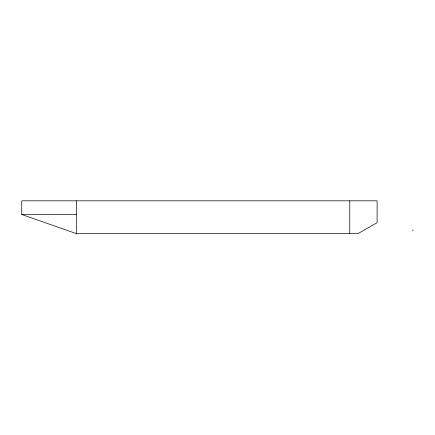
<?xml version="1.0" encoding="UTF-8"?>
<svg xmlns="http://www.w3.org/2000/svg" width="435" height="435" viewBox="0 0 435 435"><rect width="100%" height="100%" fill="white"/><g stroke="black" fill="none" stroke-linecap="round" stroke-linejoin="round"><path stroke-width="0.65" d="M21.75 214.488L76.419 233.622L357.972 233.622L377.107 222.687L377.107 200.818L21.75 200.818L21.75 214.488L76.419 214.488M413.25 230.099L412.646 230.033L412.646 230.555M349.773 200.818L349.773 233.622M76.419 200.818L76.419 234.182"/></g></svg>
